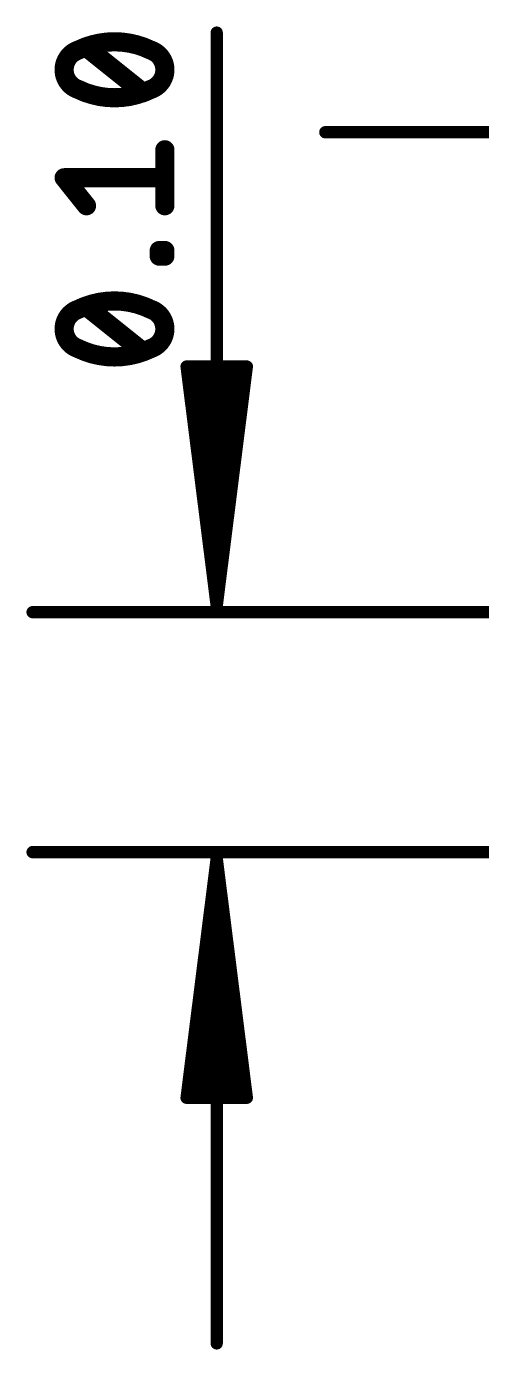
# Model space of a CAD drawing. Extents: x -33 to 53.6, y -18.3 to 32.5.
# Drawn here: x -8.37 to -3.55, y 17.59 to 31.6 of the extents above; entities that cross this region are included whole.
import ezdxf

# ---------------------------------------------------------------- set-up
doc = ezdxf.new("R2010")
doc.units = 0
doc.layers.add('47', color=253, linetype='CONTINUOUS')

msp = doc.modelspace()

# ---------------------------------------------------------------- linework, layer by layer
at = {"layer": '47'}
for points, const_width in [([(-7.4325, 31.4375, 0.1139), (-7.8177, 31.3486)], 0.2032), ([(-7.0473, 31.3486, 0.1139), (-7.4325, 31.4375)], 0.2032), ([(-7.4325, 31.4883, 1), (-7.4325, 31.3867)], 0.1016), ([(-7.4325, 31.3867, 1), (-7.4325, 31.4883)], 0.1016), ([(-6.3175, 31.5346, 1), (-6.3825, 31.5346)], 0.065), ([(-7.8177, 31.3486, 0.3205), (-7.9659, 31.1411)], 0.2032), ([(-7.84, 31.3942, 1), (-7.7955, 31.3029)], 0.1016), ([(-7.8013, 31.3005, 1), (-7.8342, 31.3966)], 0.1016), ([(-7.6971, 31.4179, 1), (-7.7606, 31.3385)], 0.1016), ([(-6.8991, 31.1411, 0.3205), (-7.0473, 31.3486)], 0.2032), ([(-7.0308, 31.3966, 1), (-7.0637, 31.3005)], 0.1016), ([(-7.0695, 31.3029, 1), (-7.025, 31.3942)], 0.1016), ([(-7.9659, 31.1411, 0.3205), (-7.8177, 30.9337)], 0.2032), ([(-7.9151, 31.1411, 1), (-8.0167, 31.1411)], 0.1016), ([(-7.0473, 30.9337, 0.3205), (-6.8991, 31.1411)], 0.2032), ([(-6.8483, 31.1411, 1), (-6.9499, 31.1411)], 0.1016), ([(-8.0167, 31.1411, 1), (-7.9151, 31.1411)], 0.1016), ([(-6.9499, 31.1411, 1), (-6.8483, 31.1411)], 0.1016), ([(-7.7955, 30.9794, 1), (-7.84, 30.888)], 0.1016), ([(-7.8177, 30.9337, 0.1139), (-7.4325, 30.8448)], 0.2032), ([(-7.8342, 30.8856, 1), (-7.8013, 30.9817)], 0.1016), ([(-7.4325, 30.8448, 0.1139), (-7.0473, 30.9337)], 0.2032), ([(-7.1679, 30.8644, 1), (-7.1044, 30.9437)], 0.1016), ([(-7.0637, 30.9817, 1), (-7.0308, 30.8856)], 0.1016), ([(-7.025, 30.888, 1), (-7.0695, 30.9794)], 0.1016), ([(-7.4325, 30.8956, 1), (-7.4325, 30.794)], 0.1016), ([(-7.4325, 30.794, 1), (-7.4325, 30.8956)], 0.1016), ([(-5.2, 30.5125, 1), (-5.2, 30.4475)], 0.065), ([(-6.8483, 30.2945, 1), (-6.9499, 30.2945)], 0.1016), ([(-7.9262, 30.0299, 1), (-8.0056, 29.9664)], 0.1016), ([(-7.9659, 30.0489, 1), (-7.9659, 29.9473)], 0.1016), ([(-6.8991, 29.9473, 1), (-6.8991, 30.0489)], 0.1016), ([(-7.7685, 29.6701, 1), (-7.6892, 29.7335)], 0.1016), ([(-6.9499, 29.7018, 1), (-6.8483, 29.7018)], 0.1016), ([(-6.9076, 29.2277, 1), (-7.0092, 29.2277)], 0.1016), ([(-6.9584, 29.2785, 1), (-6.9584, 29.1769)], 0.1016), ([(-6.9584, 29.2192, 1), (-6.9584, 29.1176)], 0.1016), ([(-6.8483, 29.2277, 1), (-6.9499, 29.2277)], 0.1016), ([(-6.8991, 29.1769, 1), (-6.8991, 29.2785)], 0.1016), ([(-6.8991, 29.1176, 1), (-6.8991, 29.2192)], 0.1016), ([(-7.0092, 29.1684, 1), (-6.9076, 29.1684)], 0.1016), ([(-6.9499, 29.1684, 1), (-6.8483, 29.1684)], 0.1016), ([(-7.4325, 28.6943, 0.1139), (-7.8177, 28.6054)], 0.2032), ([(-7.6971, 28.6747, 1), (-7.7606, 28.5953)], 0.1016), ([(-7.0473, 28.6054, 0.1139), (-7.4325, 28.6943)], 0.2032), ([(-7.4325, 28.7451, 1), (-7.4325, 28.6435)], 0.1016), ([(-7.4325, 28.6435, 1), (-7.4325, 28.7451)], 0.1016), ([(-7.8177, 28.6054, 0.3205), (-7.9659, 28.3979)], 0.2032), ([(-7.84, 28.651, 1), (-7.7955, 28.5597)], 0.1016), ([(-7.8013, 28.5573, 1), (-7.8342, 28.6534)], 0.1016), ([(-6.8991, 28.3979, 0.3205), (-7.0473, 28.6054)], 0.2032), ([(-7.0308, 28.6534, 1), (-7.0637, 28.5573)], 0.1016), ([(-7.0695, 28.5597, 1), (-7.025, 28.651)], 0.1016), ([(-7.9659, 28.3979, 0.3205), (-7.8177, 28.1905)], 0.2032), ([(-7.9151, 28.3979, 1), (-8.0167, 28.3979)], 0.1016), ([(-8.0167, 28.3979, 1), (-7.9151, 28.3979)], 0.1016), ([(-7.0473, 28.1905, 0.3205), (-6.8991, 28.3979)], 0.2032), ([(-6.8483, 28.3979, 1), (-6.9499, 28.3979)], 0.1016), ([(-6.9499, 28.3979, 1), (-6.8483, 28.3979)], 0.1016), ([(-7.7955, 28.2362, 1), (-7.84, 28.1448)], 0.1016), ([(-7.8177, 28.1905, 0.1139), (-7.4325, 28.1016)], 0.2032), ([(-7.8342, 28.1424, 1), (-7.8013, 28.2386)], 0.1016), ([(-7.4325, 28.1016, 0.1139), (-7.0473, 28.1905)], 0.2032), ([(-7.0637, 28.2386, 1), (-7.0308, 28.1424)], 0.1016), ([(-7.025, 28.1448, 1), (-7.0695, 28.2362)], 0.1016), ([(-7.4325, 28.1524, 1), (-7.4325, 28.0508)], 0.1016), ([(-7.4325, 28.0508, 1), (-7.4325, 28.1524)], 0.1016), ([(-7.1679, 28.1212, 1), (-7.1044, 28.2005)], 0.1016), ([(-6.637, 28.0041, 1), (-6.7015, 27.9959)], 0.065), ([(-6.6692, 28.0325, 1), (-6.6692, 27.9675)], 0.065), ([(-6.5777, 28.0033, 1), (-6.6423, 27.9967)], 0.065), ([(-6.4475, 28.0017, 1), (-6.5125, 27.9983)], 0.065), ([(-6.1875, 27.9983, 1), (-6.2525, 28.0017)], 0.065), ([(-6.0577, 27.9967, 1), (-6.1223, 28.0033)], 0.065), ([(-5.9985, 27.9959, 1), (-6.063, 28.0041)], 0.065), ([(-6.0308, 27.9675, 1), (-6.0308, 28.0325)], 0.065), ([(-6.3822, 25.4691, 1), (-6.3178, 25.4609)], 0.065), ([(-6.3823, 25.4683, 1), (-6.3177, 25.4617)], 0.065), ([(-6.3825, 25.4633, 1), (-6.3175, 25.4667)], 0.065), ([(-6.3825, 25.4667, 1), (-6.3175, 25.4633)], 0.065), ([(-6.3825, 25.465, 1), (-6.3175, 25.465)], 0.065), ([(-6.3823, 25.4617, 1), (-6.3177, 25.4683)], 0.065), ([(-6.3822, 25.4609, 1), (-6.3178, 25.4691)], 0.065), ([(-8.3, 25.4325, 1), (-8.3, 25.3675)], 0.065), ([(-8.3, 22.8925, 1), (-8.3, 22.8275)], 0.065), ([(-6.3175, 22.795, 1), (-6.3825, 22.795)], 0.065), ([(-6.3178, 22.7991, 1), (-6.3822, 22.7909)], 0.065), ([(-6.3175, 22.7933, 1), (-6.3825, 22.7967)], 0.065), ([(-6.3175, 22.7967, 1), (-6.3825, 22.7933)], 0.065), ([(-6.3177, 22.7983, 1), (-6.3823, 22.7917)], 0.065), ([(-6.3177, 22.7917, 1), (-6.3823, 22.7983)], 0.065), ([(-6.3178, 22.7909, 1), (-6.3822, 22.7991)], 0.065), ([(-6.6692, 20.2925, 1), (-6.6692, 20.2275)], 0.065), ([(-6.0308, 20.2275, 1), (-6.0308, 20.2925)], 0.065), ([(-6.7015, 20.2641, 1), (-6.637, 20.2559)], 0.065), ([(-6.6423, 20.2633, 1), (-6.5777, 20.2567)], 0.065), ([(-6.5125, 20.2617, 1), (-6.4475, 20.2583)], 0.065), ([(-6.2525, 20.2583, 1), (-6.1875, 20.2617)], 0.065), ([(-6.1223, 20.2567, 1), (-6.0577, 20.2633)], 0.065), ([(-6.063, 20.2559, 1), (-5.9985, 20.2641)], 0.065), ([(-6.3825, 17.66, 1), (-6.3175, 17.66)], 0.065)]:
    msp.add_lwpolyline(points, format="xyb", dxfattribs=dict(at, const_width=const_width))
for points, const_width in [([(-6.35, 25.465), (-6.35, 31.5346)], 0.13), ([(-7.1362, 30.9041), (-7.7288, 31.3782)], 0.2032), ([(-0.065, 30.48), (-5.2, 30.48)], 0.13), ([(-6.8991, 29.7018), (-6.8991, 30.2945)], 0.2032), ([(-7.7288, 29.7018), (-7.9659, 29.9981)], 0.2032), ([(-7.9659, 29.9981), (-6.8991, 29.9981)], 0.2032), ([(-6.9584, 29.1684), (-6.9584, 29.2277)], 0.2032), ([(-6.9584, 29.2277), (-6.8991, 29.2277)], 0.2032), ([(-6.8991, 29.1684), (-6.9584, 29.1684)], 0.2032), ([(-6.8991, 29.2277), (-6.8991, 29.1684)], 0.2032), ([(-7.1362, 28.1609), (-7.7288, 28.635)], 0.2032), ([(-6.35, 25.465), (-6.6692, 28)], 0.13), ([(-6.6692, 28), (-6.0308, 28)], 0.13), ([(-6.35, 25.465), (-6.61, 28)], 0.13), ([(-6.35, 25.465), (-6.48, 28)], 0.13), ([(-6.0308, 28), (-6.35, 25.465)], 0.13), ([(-6.22, 28), (-6.35, 25.465)], 0.13), ([(-6.09, 28), (-6.35, 25.465)], 0.13), ([(2.54, 25.4), (-8.3, 25.4)], 0.13), ([(2.54, 22.86), (-8.3, 22.86)], 0.13), ([(-6.35, 22.795), (-6.6692, 20.26)], 0.13), ([(-6.35, 22.795), (-6.61, 20.26)], 0.13), ([(-6.35, 22.795), (-6.48, 20.26)], 0.13), ([(-6.35, 22.795), (-6.35, 17.66)], 0.13), ([(-6.0308, 20.26), (-6.35, 22.795)], 0.13), ([(-6.22, 20.26), (-6.35, 22.795)], 0.13), ([(-6.09, 20.26), (-6.35, 22.795)], 0.13), ([(-6.6692, 20.26), (-6.0308, 20.26)], 0.13)]:
    msp.add_lwpolyline(points, dxfattribs=dict(at, const_width=const_width))

doc.saveas('drawing.dxf')
